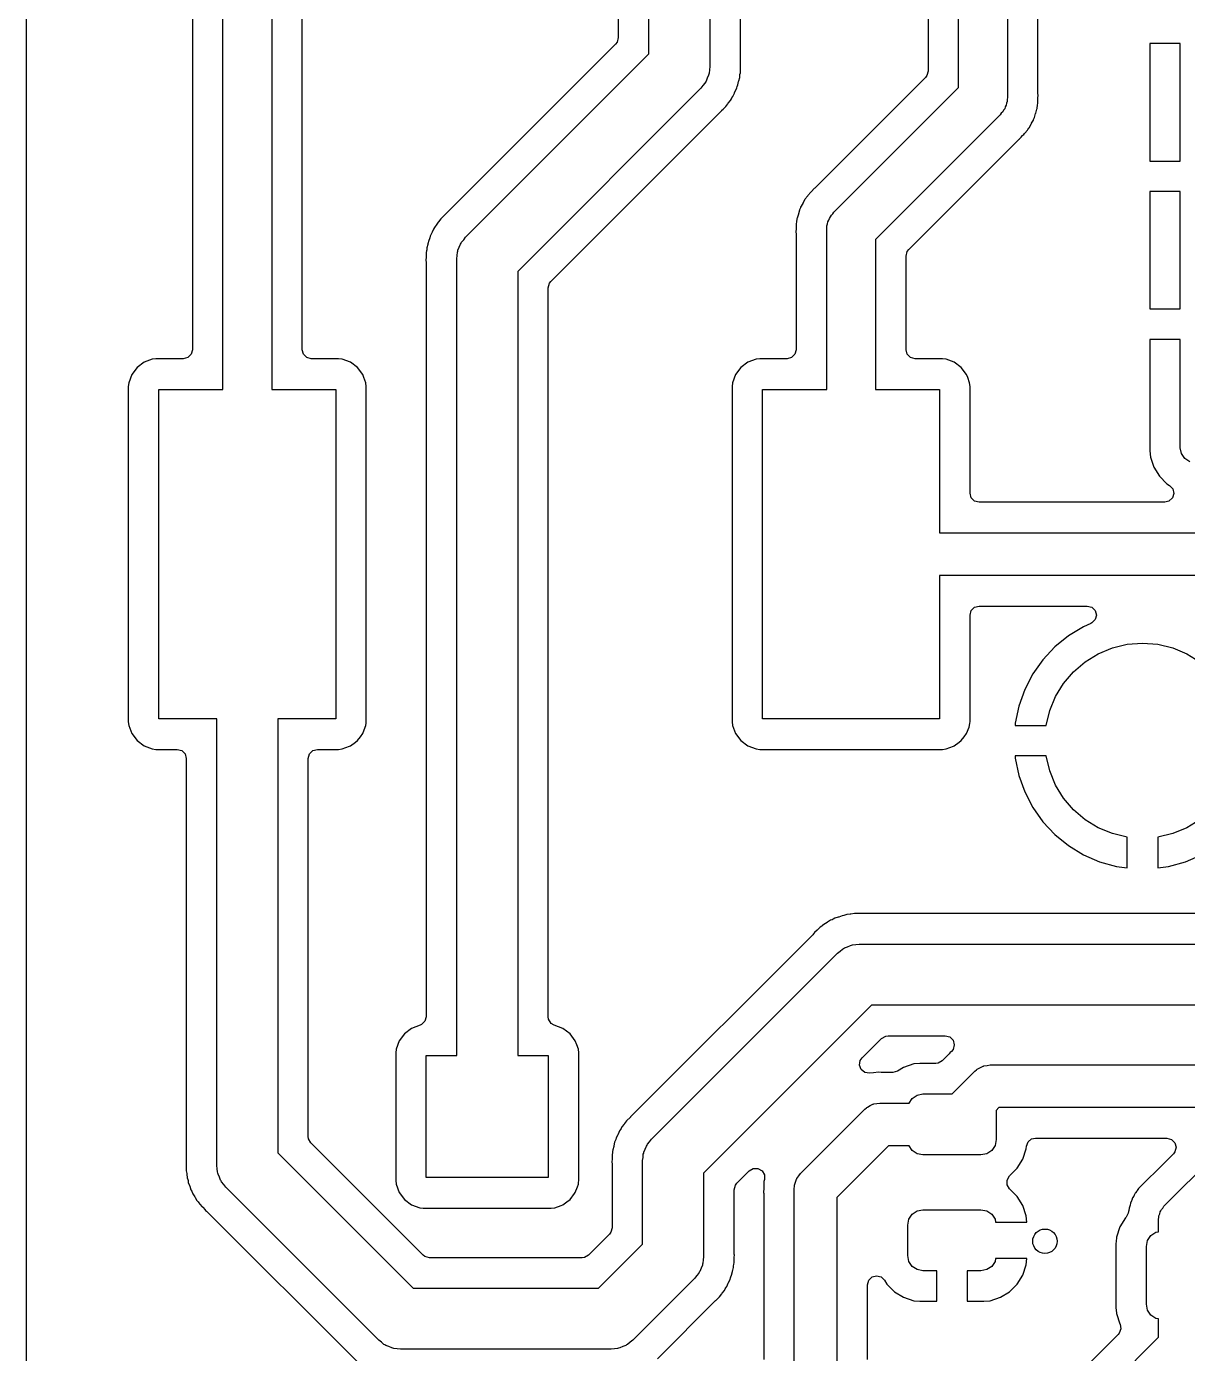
# Model space of a CAD drawing. Extents: x 44 to 146, y -87 to -25.
# Drawn here: x 43.75 to 62.79, y -71.38 to -49.63 of the extents above; entities that cross this region are included whole.
import ezdxf

# ---------------------------------------------------------------- set-up
doc = ezdxf.new("R2010")
doc.units = 0
doc.layers.add('BLACK', color=7, linetype='CONTINUOUS')

msp = doc.modelspace()

# ---------------------------------------------------------------- linework, layer by layer
at = {"layer": 'BLACK', "linetype": 'CONTINUOUS'}
for p, q in [((43.7545, -75.002324), (43.7545, -30.364128)), ((46.974, -55.582651), (46.974, -40.2052)), ((46.4735, -40.287793), (46.4735, -54.933151)), ((47.774, -40.370886), (47.774, -55.582651)), ((54.9576, -42.926), (54.9576, -50.292)), ((55.4581, -50.219093), (55.4581, -42.940579)), ((53.9576, -50.084894), (53.9576, -43.133106)), ((53.4571, -43.402138), (53.4571, -49.815861)), ((59.036, -50.634314), (59.036, -45.621)), ((59.836, -45.621), (59.836, -50.8)), ((58.5355, -46.182711), (58.5355, -50.365282)), ((48.2745, -54.933151), (48.2745, -46.518655)), ((60.3365, -49.914151), (60.3365, -49.414151)), ((53.413459, -49.92122), (50.610857, -52.723821)), ((53.437138, -49.890361), (53.413459, -49.92122)), ((53.4571, -49.815861), (53.437138, -49.890361)), ((60.3365, -50.717402), (60.3365, -49.914151)), ((62.672, -49.914151), (62.172, -49.914151)), ((62.172, -49.914151), (62.172, -51.839151)), ((62.672, -51.839151), (62.672, -49.914151)), ((50.954447, -53.088047), (53.9576, -50.084894)), ((55.459294, -50.237917), (55.4581, -50.219093)), ((55.46134, -50.253986), (55.459294, -50.237917)), ((54.937346, -50.432866), (54.915128, -50.481516)), ((54.9399, -50.4151), (54.937346, -50.432866)), ((54.946173, -50.398283), (54.9399, -50.4151)), ((54.949988, -50.344938), (54.946173, -50.398283)), ((54.9576, -50.292), (54.949988, -50.344938)), ((55.447487, -50.469418), (55.449676, -50.44066)), ((55.449676, -50.44066), (55.452296, -50.421981)), ((55.452296, -50.421981), (55.4581, -50.393741)), ((55.4581, -50.33571), (55.45853, -50.324396)), ((55.4581, -50.393741), (55.4581, -50.33571)), ((55.45853, -50.324396), (55.459941, -50.305874)), ((55.459941, -50.305874), (55.462937, -50.266524)), ((55.462937, -50.266524), (55.46134, -50.253986)), ((58.515538, -50.439782), (58.491859, -50.470641)), ((58.5355, -50.365282), (58.515538, -50.439782)), ((54.811153, -50.645553), (51.808, -53.648706)), ((54.843199, -50.602744), (54.811153, -50.645553)), ((54.878227, -50.56232), (54.843199, -50.602744)), ((54.885684, -50.54599), (54.878227, -50.56232)), ((54.896439, -50.531624), (54.885684, -50.54599)), ((54.915128, -50.481516), (54.896439, -50.531624)), ((55.364624, -50.716515), (55.391509, -50.665049)), ((55.391509, -50.665049), (55.399444, -50.637315)), ((55.399444, -50.637315), (55.405766, -50.61956)), ((55.405766, -50.61956), (55.41714, -50.593058)), ((55.41714, -50.593058), (55.428826, -50.536187)), ((55.428826, -50.536187), (55.431519, -50.525221)), ((55.431519, -50.525221), (55.431725, -50.524501)), ((55.431725, -50.524501), (55.447487, -50.469418)), ((58.491859, -50.470641), (56.695654, -52.266845)), ((56.991157, -52.679157), (59.036, -50.634314)), ((55.253826, -50.899395), (55.260614, -50.890394)), ((55.260614, -50.890394), (55.297298, -50.845407)), ((55.297298, -50.845407), (55.31065, -50.819843)), ((55.31065, -50.819843), (55.320422, -50.803715)), ((55.320422, -50.803715), (55.336895, -50.780049)), ((55.336895, -50.780049), (55.359787, -50.726701)), ((55.359787, -50.726701), (55.364624, -50.716515)), ((59.821347, -50.892515), (59.816423, -50.923607)), ((59.831076, -50.862574), (59.821347, -50.892515)), ((59.836, -50.8), (59.831076, -50.831089)), ((59.831076, -50.831089), (59.831076, -50.862574)), ((60.330313, -50.941645), (60.333828, -50.874555)), ((60.333828, -50.874555), (60.33444, -50.866789)), ((60.33444, -50.866789), (60.3365, -50.847196)), ((60.338334, -50.740707), (60.3365, -50.717402)), ((60.3365, -50.827483), (60.336704, -50.819687)), ((60.3365, -50.847196), (60.3365, -50.827483)), ((60.336704, -50.819687), (60.336932, -50.815331)), ((60.336932, -50.815331), (60.340219, -50.752612)), ((60.340062, -50.751626), (60.338334, -50.740707)), ((60.340219, -50.752612), (60.340062, -50.751626)), ((52.352137, -53.812382), (55.154758, -51.00976)), ((55.154758, -51.00976), (55.157423, -51.007163)), ((55.157423, -51.007163), (55.177313, -50.988256)), ((55.177313, -50.988256), (55.220653, -50.947059)), ((55.220653, -50.947059), (55.253826, -50.899395)), ((59.718843, -51.082843), (57.674, -53.127686)), ((59.737347, -51.057373), (59.718843, -51.082843)), ((59.759607, -51.035114), (59.737347, -51.057373)), ((59.773898, -51.007064), (59.759607, -51.035114)), ((59.792403, -50.981596), (59.773898, -51.007064)), ((59.802131, -50.951656), (59.792403, -50.981596)), ((59.816423, -50.923607), (59.802131, -50.951656)), ((60.28132, -51.124488), (60.298713, -51.059574)), ((60.298713, -51.059574), (60.300905, -51.052174)), ((60.300905, -51.052174), (60.321674, -50.988256)), ((60.321674, -50.988256), (60.322933, -50.976278)), ((60.322933, -50.976278), (60.327194, -50.953284)), ((60.327194, -50.953284), (60.327546, -50.95197)), ((60.327546, -50.95197), (60.330313, -50.941645)), ((60.168533, -51.332216), (60.174123, -51.322534)), ((60.174123, -51.322534), (60.174556, -51.321784)), ((60.174556, -51.321784), (60.187799, -51.302512)), ((60.187799, -51.302512), (60.195383, -51.293149)), ((60.195383, -51.293149), (60.225879, -51.233293)), ((60.225879, -51.233293), (60.229597, -51.226448)), ((60.229597, -51.226448), (60.233424, -51.21982)), ((60.233424, -51.21982), (60.263179, -51.168284)), ((60.263179, -51.168284), (60.2669, -51.156827)), ((60.2669, -51.156827), (60.275851, -51.13522)), ((60.275851, -51.13522), (60.28132, -51.124488)), ((59.170348, -52.339151), (60.014352, -51.495146)), ((60.014352, -51.495146), (60.032125, -51.479967)), ((60.032125, -51.479967), (60.041871, -51.472888)), ((60.041871, -51.472888), (60.042798, -51.471859)), ((60.042798, -51.471859), (60.062218, -51.45029)), ((60.062218, -51.45029), (60.086815, -51.42297)), ((60.086815, -51.42297), (60.092147, -51.417351)), ((60.092147, -51.417351), (60.10612, -51.40338)), ((60.10612, -51.40338), (60.118544, -51.388036)), ((60.118544, -51.388036), (60.123573, -51.382146)), ((60.123573, -51.382146), (60.168533, -51.332216)), ((62.172, -51.839151), (62.672, -51.839151)), ((56.586423, -52.379853), (56.541467, -52.429784)), ((56.59148, -52.373931), (56.586423, -52.379853)), ((56.603875, -52.358625), (56.59148, -52.373931)), ((56.603879, -52.35862), (56.603875, -52.358625)), ((56.617823, -52.344676), (56.603879, -52.35862)), ((56.623185, -52.339026), (56.617823, -52.344676)), ((56.66813, -52.28911), (56.623185, -52.339026)), ((56.668133, -52.289108), (56.66813, -52.28911)), ((56.677885, -52.282022), (56.668133, -52.289108)), ((56.695654, -52.266845), (56.677885, -52.282022)), ((58.218141, -53.291358), (59.104779, -52.40472)), ((59.104779, -52.40472), (59.170348, -52.339151)), ((62.672, -52.339151), (62.172, -52.339151)), ((62.172, -52.339151), (62.172, -54.264151)), ((62.672, -52.489151), (62.672, -52.339151)), ((56.434153, -52.626769), (56.428681, -52.637509)), ((56.443096, -52.605178), (56.434153, -52.626769)), ((56.446818, -52.593722), (56.443096, -52.605178)), ((56.446821, -52.593715), (56.446818, -52.593722)), ((56.480398, -52.535557), (56.446821, -52.593715)), ((56.484118, -52.528706), (56.480398, -52.535557)), ((56.514618, -52.468847), (56.484118, -52.528706)), ((56.522203, -52.459481), (56.514618, -52.468847)), ((56.535435, -52.440229), (56.522203, -52.459481)), ((56.541461, -52.429792), (56.535435, -52.440229)), ((56.541467, -52.429784), (56.541461, -52.429792)), ((62.672, -54.264151), (62.672, -52.489151)), ((50.504979, -52.84321), (50.468302, -52.888192)), ((50.511791, -52.834175), (50.504979, -52.84321)), ((50.544944, -52.786543), (50.511791, -52.834175)), ((50.608156, -52.726455), (50.544944, -52.786543)), ((50.610857, -52.723821), (50.608156, -52.726455)), ((56.379687, -52.820352), (56.37617, -52.887446)), ((56.382807, -52.808708), (56.379687, -52.820352)), ((56.387065, -52.785736), (56.382807, -52.808708)), ((56.388325, -52.773747), (56.387065, -52.785736)), ((56.388328, -52.773733), (56.388325, -52.773747)), ((56.409081, -52.709861), (56.388328, -52.773733)), ((56.411295, -52.702388), (56.409081, -52.709861)), ((56.426057, -52.647302), (56.411295, -52.702388)), ((56.42868, -52.637512), (56.426057, -52.647302)), ((56.428681, -52.637509), (56.42868, -52.637511)), ((56.42868, -52.637511), (56.42868, -52.637512)), ((56.888651, -52.869488), (56.893577, -52.838393)), ((56.893577, -52.838393), (56.907869, -52.810342)), ((56.907869, -52.810342), (56.917597, -52.780404)), ((56.917597, -52.780404), (56.936101, -52.754935)), ((56.936101, -52.754935), (56.950393, -52.726886)), ((56.950393, -52.726886), (56.972652, -52.704626)), ((56.972652, -52.704626), (56.991157, -52.679157)), ((50.374088, -53.068556), (50.366157, -53.096275)), ((50.400959, -53.017113), (50.374088, -53.068556)), ((50.405812, -53.006894), (50.400959, -53.017113)), ((50.428705, -52.95355), (50.405812, -53.006894)), ((50.42871, -52.953541), (50.428705, -52.95355)), ((50.445181, -52.929876), (50.42871, -52.953541)), ((50.454949, -52.913753), (50.445181, -52.929876)), ((50.468298, -52.888198), (50.454949, -52.913753)), ((50.468302, -52.888192), (50.468298, -52.888198)), ((56.373296, -52.942311), (56.369781, -53.009389)), ((56.369781, -53.009389), (56.371665, -53.021281)), ((56.371665, -53.021281), (56.3735, -53.044593)), ((56.3735, -52.934515), (56.373296, -52.942311)), ((56.375558, -52.895213), (56.3735, -52.914798)), ((56.3735, -52.914798), (56.3735, -52.934515)), ((56.3735, -53.044593), (56.3735, -54.933151)), ((56.37617, -52.887446), (56.375558, -52.895213)), ((56.874, -52.962), (56.878925, -52.930904)), ((56.874, -55.582651), (56.874, -52.962)), ((56.878925, -52.899426), (56.888651, -52.869488)), ((56.878925, -52.930904), (56.878925, -52.899426)), ((50.318111, -53.26419), (50.315921, -53.292945)), ((50.318113, -53.264177), (50.318111, -53.26419)), ((50.334079, -53.208377), (50.318113, -53.264177)), ((50.336776, -53.197387), (50.334079, -53.208377)), ((50.348457, -53.140549), (50.336776, -53.197387)), ((50.34846, -53.140541), (50.348457, -53.140549)), ((50.359833, -53.114038), (50.34846, -53.140541)), ((50.366157, -53.096275), (50.359833, -53.114038)), ((50.828254, -53.300734), (50.850471, -53.252083)), ((50.850471, -53.252083), (50.869161, -53.201976)), ((50.869161, -53.201976), (50.879915, -53.187609)), ((50.879915, -53.187609), (50.887373, -53.17128)), ((50.887373, -53.17128), (50.9224, -53.130855)), ((50.9224, -53.130855), (50.954447, -53.088047)), ((57.674, -53.127686), (57.674, -55.582651)), ((50.30707, -53.409202), (50.302662, -53.467075)), ((50.302662, -53.467075), (50.306306, -53.49568)), ((50.306306, -53.49568), (50.3075, -53.514505)), ((50.3075, -53.397888), (50.30707, -53.409202)), ((50.313304, -53.311612), (50.3075, -53.339859)), ((50.3075, -53.339859), (50.3075, -53.339862)), ((50.3075, -53.339862), (50.3075, -53.397888)), ((50.315921, -53.292945), (50.313304, -53.311612)), ((50.808, -53.4416), (50.815611, -53.388661)), ((50.808, -66.502323), (50.808, -53.4416)), ((50.815611, -53.388661), (50.819427, -53.335317)), ((50.819427, -53.335317), (50.825699, -53.318499)), ((50.825699, -53.318499), (50.828254, -53.300734)), ((58.1745, -53.396717), (58.194462, -53.322217)), ((58.1745, -54.933151), (58.1745, -53.396717)), ((58.194462, -53.322217), (58.218141, -53.291358)), ((50.3075, -53.514505), (50.3075, -65.865057)), ((51.808, -53.648706), (51.808, -66.502323)), ((52.3085, -53.917737), (52.328462, -53.843237)), ((52.3085, -65.865057), (52.3085, -53.917737)), ((52.328462, -53.843237), (52.352137, -53.812382)), ((62.172, -54.264151), (62.672, -54.264151)), ((62.672, -54.764151), (62.172001, -54.764151)), ((62.172001, -54.764151), (62.172001, -56.589124)), ((62.672, -56.539151), (62.672, -54.764151)), ((46.453538, -55.007651), (46.399, -55.062189)), ((46.4735, -54.933151), (46.453538, -55.007651)), ((48.294462, -55.007651), (48.2745, -54.933151)), ((48.349, -55.062189), (48.294462, -55.007651)), ((56.353538, -55.007651), (56.299, -55.062189)), ((56.3735, -54.933151), (56.353538, -55.007651)), ((58.194462, -55.007651), (58.1745, -54.933151)), ((58.249, -55.062189), (58.194462, -55.007651)), ((45.566452, -55.225106), (45.480204, -55.340317)), ((45.566455, -55.225103), (45.566452, -55.225106)), ((45.681666, -55.138855), (45.566455, -55.225103)), ((45.68167, -55.138853), (45.681666, -55.138855)), ((45.816515, -55.08856), (45.68167, -55.138853)), ((45.816521, -55.088559), (45.816515, -55.08856)), ((45.876111, -55.082153), (45.816521, -55.088559)), ((45.876136, -55.082151), (45.876111, -55.082153)), ((46.3245, -55.082151), (45.876136, -55.082151)), ((46.399, -55.062189), (46.3245, -55.082151)), ((48.4235, -55.082151), (48.349, -55.062189)), ((48.871873, -55.082151), (48.4235, -55.082151)), ((48.871885, -55.082151), (48.871873, -55.082151)), ((48.931482, -55.088559), (48.871885, -55.082151)), ((49.066329, -55.138853), (48.931482, -55.088559)), ((49.066333, -55.138855), (49.066329, -55.138853)), ((49.181544, -55.225103), (49.066333, -55.138855)), ((49.181547, -55.225106), (49.181544, -55.225103)), ((49.267795, -55.340317), (49.181547, -55.225106)), ((55.466452, -55.225106), (55.380204, -55.340317)), ((55.466455, -55.225103), (55.466452, -55.225106)), ((55.581666, -55.138855), (55.466455, -55.225103)), ((55.58167, -55.138853), (55.581666, -55.138855)), ((55.716515, -55.08856), (55.58167, -55.138853)), ((55.716521, -55.088559), (55.716515, -55.08856)), ((55.776111, -55.082153), (55.716521, -55.088559)), ((55.776136, -55.082151), (55.776111, -55.082153)), ((56.2245, -55.082151), (55.776136, -55.082151)), ((56.299, -55.062189), (56.2245, -55.082151)), ((58.3235, -55.082151), (58.249, -55.062189)), ((58.771873, -55.082151), (58.3235, -55.082151)), ((58.771885, -55.082151), (58.771873, -55.082151)), ((58.831482, -55.088559), (58.771885, -55.082151)), ((58.966329, -55.138853), (58.831482, -55.088559)), ((58.966333, -55.138855), (58.966329, -55.138853)), ((59.081544, -55.225103), (58.966333, -55.138855)), ((59.081547, -55.225106), (59.081544, -55.225103)), ((59.167795, -55.340317), (59.081547, -55.225106)), ((45.480202, -55.340321), (45.429908, -55.475168)), ((45.480204, -55.340317), (45.480202, -55.340321)), ((49.267797, -55.340321), (49.267795, -55.340317)), ((49.286093, -55.389377), (49.267797, -55.340321)), ((49.318091, -55.475168), (49.286093, -55.389377)), ((55.380202, -55.340321), (55.329908, -55.475168)), ((55.380204, -55.340317), (55.380202, -55.340321)), ((59.167797, -55.340321), (59.167795, -55.340317)), ((59.186093, -55.389377), (59.167797, -55.340321)), ((59.218091, -55.475168), (59.186093, -55.389377)), ((45.429908, -55.475168), (45.4235, -55.534765)), ((45.4235, -55.534765), (45.4235, -61.030514)), ((45.924, -60.982651), (45.924, -55.582651)), ((45.924, -55.582651), (46.974, -55.582651)), ((47.774, -55.582651), (48.824, -55.582651)), ((48.824, -55.582651), (48.824, -60.982651)), ((49.324499, -55.534779), (49.318091, -55.475168)), ((49.3245, -61.030524), (49.324499, -55.534779)), ((55.329908, -55.475168), (55.3235, -55.534765)), ((55.3235, -55.534765), (55.3235, -61.030514)), ((55.824, -60.982651), (55.824, -55.582651)), ((55.824, -55.582651), (56.874, -55.582651)), ((57.674, -55.582651), (58.724, -55.582651)), ((58.724, -55.582651), (58.724, -57.932651)), ((59.224499, -55.534779), (59.218091, -55.475168)), ((59.224499, -55.534787), (59.224499, -55.534779)), ((59.224499, -57.283151), (59.224499, -55.534787)), ((62.69103, -56.634822), (62.672, -56.539151)), ((62.172001, -56.589124), (62.182494, -56.691847)), ((62.182494, -56.691847), (62.237642, -56.858272)), ((62.745223, -56.715928), (62.69103, -56.634822)), ((62.826329, -56.770121), (62.745223, -56.715928)), ((62.237642, -56.858272), (62.32968, -57.007491)), ((62.32968, -57.007491), (62.453659, -57.13147)), ((62.453659, -57.13147), (62.49397, -57.156334)), ((62.49397, -57.156334), (62.546899, -57.212435)), ((59.244461, -57.357651), (59.224499, -57.283151)), ((59.298999, -57.412189), (59.244461, -57.357651)), ((59.373499, -57.432151), (59.298999, -57.412189)), ((62.486465, -57.414301), (62.415749, -57.432151)), ((62.542566, -57.361372), (62.486465, -57.414301)), ((62.564686, -57.287484), (62.542566, -57.361372)), ((62.546899, -57.212435), (62.564686, -57.287484)), ((62.415749, -57.432151), (59.373499, -57.432151)), ((58.724, -57.932651), (76.482651, -57.932651)), ((76.337677, -58.632651), (58.724, -58.632651)), ((58.724, -58.632651), (58.724, -60.982651)), ((59.244462, -59.207651), (59.299, -59.153113)), ((59.299, -59.153113), (59.3735, -59.133151)), ((59.3735, -59.133151), (61.147081, -59.133151)), ((61.147081, -59.133151), (61.221581, -59.153113)), ((61.221581, -59.153113), (61.276119, -59.207651)), ((59.2245, -59.282151), (59.244462, -59.207651)), ((59.2245, -61.030518), (59.2245, -59.282151)), ((61.276119, -59.356651), (61.221581, -59.411189)), ((61.276119, -59.207651), (61.296081, -59.282151)), ((61.296081, -59.282151), (61.276119, -59.356651)), ((61.083809, -59.472082), (60.838341, -59.621354)), ((61.08381, -59.472082), (61.083809, -59.472082)), ((61.206442, -59.418816), (61.08381, -59.472082)), ((61.221581, -59.411189), (61.206442, -59.418816)), ((60.615485, -59.802661), (60.419397, -60.012622)), ((60.61549, -59.802656), (60.615485, -59.802661)), ((60.838338, -59.621356), (60.61549, -59.802656)), ((60.838341, -59.621354), (60.838338, -59.621356)), ((61.557773, -59.81931), (61.801905, -59.760699)), ((61.801905, -59.760699), (62.0522, -59.741)), ((62.0522, -59.741), (62.302495, -59.760699)), ((62.302495, -59.760699), (62.546627, -59.81931)), ((60.419395, -60.012624), (60.253733, -60.247313)), ((60.419397, -60.012622), (60.419395, -60.012624)), ((61.111744, -60.046573), (61.325815, -59.91539)), ((61.325815, -59.91539), (61.557773, -59.81931)), ((62.546627, -59.81931), (62.778585, -59.91539)), ((62.778585, -59.91539), (62.992656, -60.046573)), ((60.757773, -60.400544), (60.920829, -60.209629)), ((60.920829, -60.209629), (61.111744, -60.046573)), ((60.253729, -60.247319), (60.121557, -60.5024)), ((60.253733, -60.247313), (60.253729, -60.247319)), ((60.62659, -60.614615), (60.757773, -60.400544)), ((60.121557, -60.5024), (60.025346, -60.773111)), ((60.53051, -60.846573), (60.62659, -60.614615)), ((60.025346, -60.773111), (59.9669, -61.054365)), ((60.471899, -61.090705), (60.53051, -60.846573)), ((45.4235, -61.030514), (45.423502, -61.030539)), ((45.423502, -61.030539), (45.429908, -61.090129)), ((45.429908, -61.090129), (45.429909, -61.090135)), ((45.429909, -61.090135), (45.480202, -61.22498)), ((46.874, -60.982651), (45.924, -60.982651)), ((46.874, -68.3036), (46.874, -60.982651)), ((48.824, -60.982651), (47.874, -60.982651)), ((47.874, -60.982651), (47.874, -68.096493)), ((49.267797, -61.22498), (49.308206, -61.116637)), ((49.308206, -61.116637), (49.318091, -61.090134)), ((49.318091, -61.090134), (49.321937, -61.054365)), ((49.321937, -61.054365), (49.324499, -61.030536)), ((49.324499, -61.030533), (49.3245, -61.030524)), ((49.324499, -61.030536), (49.324499, -61.030533)), ((55.3235, -61.030514), (55.323502, -61.030539)), ((55.323502, -61.030539), (55.329908, -61.090129)), ((55.329908, -61.090129), (55.329909, -61.090135)), ((55.329909, -61.090135), (55.380202, -61.22498)), ((58.724, -60.982651), (55.824, -60.982651)), ((59.167797, -61.22498), (59.208206, -61.116637)), ((59.208206, -61.116637), (59.218091, -61.090134)), ((59.218091, -61.090134), (59.221937, -61.054365)), ((59.221937, -61.054365), (59.224499, -61.030536)), ((59.224499, -61.030536), (59.2245, -61.030518)), ((59.966898, -61.054381), (59.964393, -61.091)), ((59.964393, -61.091), (60.471876, -61.091)), ((59.9669, -61.054365), (59.966898, -61.054381)), ((60.471876, -61.091), (60.471899, -61.090705)), ((45.480202, -61.22498), (45.480204, -61.224984)), ((45.480204, -61.224984), (45.566452, -61.340195)), ((49.181546, -61.340197), (49.230448, -61.274872)), ((49.230448, -61.274872), (49.267795, -61.224984)), ((49.267795, -61.224984), (49.267797, -61.22498)), ((55.380202, -61.22498), (55.380204, -61.224984)), ((55.380204, -61.224984), (55.466452, -61.340195)), ((59.081546, -61.340197), (59.130448, -61.274872)), ((59.130448, -61.274872), (59.167795, -61.224984)), ((59.167795, -61.224984), (59.167797, -61.22498)), ((45.566452, -61.340195), (45.566455, -61.340198)), ((45.566455, -61.340198), (45.681666, -61.426446)), ((45.681666, -61.426446), (45.68167, -61.426448)), ((45.68167, -61.426448), (45.816517, -61.476742)), ((45.816517, -61.476742), (45.876114, -61.48315)), ((45.876114, -61.48315), (45.876118, -61.48315)), ((45.876118, -61.48315), (45.876127, -61.483151)), ((45.876127, -61.483151), (46.224501, -61.48315)), ((46.224501, -61.48315), (46.299, -61.503112)), ((46.299, -61.503112), (46.353538, -61.55765)), ((48.394462, -61.55765), (48.449, -61.503112)), ((48.449, -61.503112), (48.5235, -61.48315)), ((48.5235, -61.48315), (48.871864, -61.48315)), ((48.871864, -61.48315), (48.871872, -61.48315)), ((48.871872, -61.48315), (48.931483, -61.476742)), ((48.931483, -61.476742), (49.05181, -61.431863)), ((49.05181, -61.431863), (49.066329, -61.426448)), ((49.066329, -61.426448), (49.066333, -61.426446)), ((49.066333, -61.426446), (49.14684, -61.366178)), ((49.14684, -61.366178), (49.181546, -61.340197)), ((55.466452, -61.340195), (55.466455, -61.340198)), ((55.466455, -61.340198), (55.581666, -61.426446)), ((55.581666, -61.426446), (55.58167, -61.426448)), ((55.58167, -61.426448), (55.716517, -61.476742)), ((55.716517, -61.476742), (55.776114, -61.48315)), ((55.776114, -61.48315), (55.776118, -61.48315)), ((55.776118, -61.48315), (55.776127, -61.483151)), ((55.776127, -61.483151), (58.771872, -61.48315)), ((58.771872, -61.48315), (58.831483, -61.476742)), ((58.831483, -61.476742), (58.95181, -61.431863)), ((58.95181, -61.431863), (58.966329, -61.426448)), ((58.966329, -61.426448), (58.966333, -61.426446)), ((58.966333, -61.426446), (59.04684, -61.366178)), ((59.04684, -61.366178), (59.081546, -61.340197)), ((46.353538, -61.55765), (46.3735, -61.63215)), ((46.3735, -61.63215), (46.3735, -68.289003)), ((48.3745, -61.63215), (48.394462, -61.55765)), ((48.3745, -67.827462), (48.3745, -61.63215)), ((59.964393, -61.591), (59.966898, -61.627618)), ((60.471876, -61.591), (59.964393, -61.591)), ((59.966898, -61.627618), (59.9669, -61.627634)), ((59.9669, -61.627634), (60.025346, -61.908888)), ((60.471899, -61.591295), (60.471876, -61.591)), ((60.53051, -61.835427), (60.471899, -61.591295)), ((60.025346, -61.908888), (60.121557, -62.179599)), ((60.62659, -62.067385), (60.53051, -61.835427)), ((60.121557, -62.179599), (60.253729, -62.43468)), ((60.757773, -62.281456), (60.62659, -62.067385)), ((60.920829, -62.472371), (60.757773, -62.281456)), ((60.253729, -62.43468), (60.253733, -62.434686)), ((60.253733, -62.434686), (60.419395, -62.669375)), ((61.111744, -62.635427), (60.920829, -62.472371)), ((61.325815, -62.76661), (61.111744, -62.635427)), ((62.992656, -62.635427), (62.778585, -62.76661)), ((60.419395, -62.669375), (60.419397, -62.669377)), ((60.419397, -62.669377), (60.615485, -62.879338)), ((61.557773, -62.86269), (61.325815, -62.76661)), ((62.778585, -62.76661), (62.546627, -62.86269)), ((60.615485, -62.879338), (60.61549, -62.879343)), ((60.61549, -62.879343), (60.838338, -63.060643)), ((60.838338, -63.060643), (60.838341, -63.060645)), ((60.838341, -63.060645), (61.083807, -63.209916)), ((61.801905, -62.921301), (61.557773, -62.86269)), ((61.8022, -62.921324), (61.801905, -62.921301)), ((61.8022, -63.426381), (61.8022, -62.921324)), ((62.302495, -62.921301), (62.3022, -62.921324)), ((62.3022, -62.921324), (62.3022, -63.42638)), ((62.546627, -62.86269), (62.302495, -62.921301)), ((61.083807, -63.209916), (61.347311, -63.324371)), ((62.757088, -63.324371), (63.020592, -63.209916)), ((61.347311, -63.324371), (61.623948, -63.401881)), ((61.623948, -63.401881), (61.623946, -63.401881)), ((61.623946, -63.401881), (61.8022, -63.426381)), ((62.3022, -63.42638), (62.480452, -63.401881)), ((62.480452, -63.401881), (62.757088, -63.324371)), ((56.807616, -64.369775), (56.792561, -64.381126)), ((56.829492, -64.350995), (56.807616, -64.369775)), ((56.829507, -64.350984), (56.829492, -64.350995)), ((56.880249, -64.322819), (56.829507, -64.350984)), ((56.889925, -64.316957), (56.880249, -64.322819)), ((56.938381, -64.285023), (56.889925, -64.316957)), ((56.965166, -64.274323), (56.938381, -64.285023)), ((56.982192, -64.266237), (56.965166, -64.274323)), ((57.007403, -64.252245), (56.982192, -64.266237)), ((57.007411, -64.252241), (57.007403, -64.252245)), ((57.062793, -64.234864), (57.007411, -64.252241)), ((57.073451, -64.231069), (57.062793, -64.234864)), ((57.127346, -64.209542), (57.073451, -64.231069)), ((57.15573, -64.204454), (57.127346, -64.209542)), ((57.174036, -64.199961), (57.15573, -64.204454)), ((57.201564, -64.191325), (57.174036, -64.199961)), ((57.259296, -64.185454), (57.201564, -64.191325)), ((57.270505, -64.183882), (57.259296, -64.185454)), ((57.327638, -64.173642), (57.270505, -64.183882)), ((57.413669, -64.175822), (57.327638, -64.173642)), ((57.414822, -64.175852), (57.413669, -64.175822)), ((57.418596, -64.1759), (57.414822, -64.175852)), ((63.074662, -64.1759), (57.418596, -64.1759)), ((56.644989, -64.520488), (53.658857, -67.506621)), ((56.657452, -64.506337), (56.644989, -64.520488)), ((56.675097, -64.483542), (56.657452, -64.506337)), ((56.675106, -64.483533), (56.675097, -64.483542)), ((56.719142, -64.445727), (56.675106, -64.483533)), ((56.72744, -64.438037), (56.719142, -64.445727)), ((56.768479, -64.396999), (56.72744, -64.438037)), ((56.768487, -64.396992), (56.768479, -64.396999)), ((56.792561, -64.381126), (56.768487, -64.396992)), ((57.050447, -64.822847), (57.093255, -64.7908)), ((57.093255, -64.7908), (57.13368, -64.755773)), ((57.13368, -64.755773), (57.150009, -64.748315)), ((57.150009, -64.748315), (57.164376, -64.737561)), ((57.164376, -64.737561), (57.214483, -64.718871)), ((57.214483, -64.718871), (57.263134, -64.696654)), ((57.263134, -64.696654), (57.280899, -64.694099)), ((57.280899, -64.694099), (57.297717, -64.687827)), ((57.297717, -64.687827), (57.351061, -64.684011)), ((57.351061, -64.684011), (57.404, -64.6764)), ((57.404, -64.6764), (63.343694, -64.6764)), ((54.002447, -67.870847), (57.050447, -64.822847)), ((57.611106, -65.6764), (54.856, -68.431506)), ((63.5508, -65.6764), (57.611106, -65.6764)), ((50.3075, -65.865057), (50.287538, -65.939557)), ((52.314786, -65.907877), (52.3085, -65.865057)), ((50.065666, -66.058527), (49.950455, -66.144775)), ((50.06567, -66.058525), (50.065666, -66.058527)), ((50.20925, -66.004975), (50.06567, -66.058525)), ((50.233, -65.994095), (50.208778, -66.003711)), ((50.208778, -66.003711), (50.20925, -66.004975)), ((50.287538, -65.939557), (50.233, -65.994095)), ((52.355316, -65.973498), (52.314786, -65.907877)), ((52.407926, -66.001824), (52.355316, -65.973498)), ((52.406751, -66.004975), (52.407926, -66.001824)), ((52.550329, -66.058525), (52.406751, -66.004975)), ((52.550333, -66.058527), (52.550329, -66.058525)), ((52.665544, -66.144775), (52.550333, -66.058527)), ((49.864202, -66.259993), (49.813908, -66.39484)), ((49.864204, -66.259989), (49.864202, -66.259993)), ((49.950452, -66.144778), (49.864204, -66.259989)), ((49.950455, -66.144775), (49.950452, -66.144778)), ((52.665547, -66.144778), (52.665544, -66.144775)), ((52.751795, -66.259989), (52.665547, -66.144778)), ((52.751797, -66.259993), (52.751795, -66.259989)), ((52.77555, -66.323679), (52.751797, -66.259993)), ((52.802091, -66.39484), (52.77555, -66.323679)), ((57.456183, -66.539136), (57.774779, -66.220541)), ((57.774779, -66.220541), (57.841574, -66.181977)), ((57.841574, -66.181977), (57.880138, -66.1769)), ((57.880138, -66.1769), (58.816531, -66.1769)), ((58.816531, -66.1769), (58.891031, -66.196862)), ((58.891031, -66.196862), (58.945569, -66.2514)), ((58.945569, -66.2514), (58.965531, -66.3259)), ((58.965531, -66.3259), (58.945569, -66.4004)), ((49.813908, -66.39484), (49.8075, -66.454437)), ((49.8075, -66.454437), (49.8075, -68.550186)), ((50.308, -68.502323), (50.308, -66.502323)), ((50.308, -66.502323), (50.808, -66.502323)), ((51.808, -66.502323), (52.308, -66.502323)), ((52.308, -66.502323), (52.308, -68.502323)), ((52.808499, -66.454451), (52.802091, -66.39484)), ((52.8085, -68.550196), (52.808499, -66.454451)), ((57.425208, -66.584382), (57.456183, -66.539136)), ((58.884215, -66.470994), (58.76935, -66.585859)), ((58.895433, -66.45742), (58.884215, -66.470994)), ((58.895532, -66.457504), (58.895433, -66.45742)), ((58.900759, -66.451349), (58.895532, -66.457504)), ((58.918999, -66.434072), (58.900759, -66.451349)), ((58.945569, -66.4004), (58.918999, -66.434072)), ((57.413419, -66.660604), (57.425208, -66.584382)), ((57.44132, -66.732509), (57.413419, -66.660604)), ((57.501435, -66.780829), (57.44132, -66.732509)), ((58.032935, -66.757317), (57.959047, -66.779437)), ((58.133663, -66.695187), (58.032935, -66.757317)), ((58.300202, -66.640001), (58.133663, -66.695187)), ((58.402996, -66.6295), (58.300202, -66.640001)), ((58.663992, -66.6295), (58.402996, -66.6295)), ((58.702555, -66.624423), (58.663992, -66.6295)), ((58.76935, -66.585859), (58.702555, -66.624423)), ((58.933026, -67.13), (59.305313, -66.757712)), ((59.305313, -66.757712), (59.332918, -66.734332)), ((59.332918, -66.734332), (59.337826, -66.729001)), ((59.337826, -66.729001), (59.341668, -66.726921)), ((59.341668, -66.726921), (59.349424, -66.720353)), ((59.349424, -66.720353), (59.394764, -66.698187)), ((59.394764, -66.698187), (59.439155, -66.674164)), ((59.439155, -66.674164), (59.446365, -66.67296)), ((59.446365, -66.67296), (59.452933, -66.66975)), ((59.452933, -66.66975), (59.503021, -66.663506)), ((59.503021, -66.663506), (59.5528, -66.6552)), ((59.5528, -66.6552), (64.980626, -66.6552)), ((57.577657, -66.792618), (57.501435, -66.780829)), ((57.639024, -66.785943), (57.577657, -66.792618)), ((57.643025, -66.785453), (57.639024, -66.785943)), ((57.72123, -66.774798), (57.643025, -66.785453)), ((57.768581, -66.778654), (57.72123, -66.774798)), ((57.772923, -66.779008), (57.768581, -66.778654)), ((57.785016, -66.7795), (57.772923, -66.779008)), ((57.954714, -66.7795), (57.785016, -66.7795)), ((57.959047, -66.779437), (57.954714, -66.7795)), ((58.224923, -67.28), (58.276223, -67.203223)), ((58.276223, -67.203223), (58.357329, -67.14903)), ((58.357329, -67.14903), (58.453, -67.13)), ((58.453, -67.13), (58.933026, -67.13)), ((56.445313, -68.434113), (57.496913, -67.382513)), ((57.496913, -67.382513), (57.524518, -67.359131)), ((57.524518, -67.359131), (57.529426, -67.353801)), ((57.529426, -67.353801), (57.533266, -67.351722)), ((57.533266, -67.351722), (57.541023, -67.345153)), ((57.541023, -67.345153), (57.586373, -67.322982)), ((57.586373, -67.322982), (57.630755, -67.298964)), ((57.630755, -67.298964), (57.637963, -67.297761)), ((57.637963, -67.297761), (57.644532, -67.29455)), ((57.644532, -67.29455), (57.694622, -67.288306)), ((57.694622, -67.288306), (57.7444, -67.28)), ((57.7444, -67.28), (58.224923, -67.28)), ((59.697775, -67.3552), (59.653, -67.399974)), ((59.653, -67.399974), (59.653, -67.88)), ((65.1256, -67.3552), (59.697775, -67.3552)), ((53.552979, -67.62601), (53.516302, -67.670992)), ((53.559791, -67.616975), (53.552979, -67.62601)), ((53.592944, -67.569343), (53.559791, -67.616975)), ((53.656156, -67.509255), (53.592944, -67.569343)), ((53.658857, -67.506621), (53.656156, -67.509255)), ((48.379577, -67.866026), (48.3745, -67.827462)), ((53.422088, -67.851356), (53.414157, -67.879075)), ((53.448959, -67.799913), (53.422088, -67.851356)), ((53.453812, -67.789694), (53.448959, -67.799913)), ((53.476705, -67.73635), (53.453812, -67.789694)), ((53.47671, -67.736341), (53.476705, -67.73635)), ((53.493181, -67.712676), (53.47671, -67.736341)), ((53.502949, -67.696553), (53.493181, -67.712676)), ((53.516298, -67.670998), (53.502949, -67.696553)), ((53.516302, -67.670992), (53.516298, -67.670998)), ((60.234645, -67.868759), (60.295645, -67.8557)), ((60.295645, -67.8557), (62.453104, -67.8557)), ((62.453104, -67.8557), (62.527604, -67.875662)), ((48.418141, -67.932821), (48.379577, -67.866026)), ((50.256379, -69.771059), (48.418141, -67.932821)), ((53.363921, -68.075745), (53.361304, -68.094412)), ((53.366111, -68.04699), (53.363921, -68.075745)), ((53.366113, -68.046977), (53.366111, -68.04699)), ((53.382079, -67.991177), (53.366113, -68.046977)), ((53.384776, -67.980187), (53.382079, -67.991177)), ((53.396457, -67.923349), (53.384776, -67.980187)), ((53.39646, -67.923341), (53.396457, -67.923349)), ((53.407833, -67.896838), (53.39646, -67.923341)), ((53.414157, -67.879075), (53.407833, -67.896838)), ((53.876254, -68.083534), (53.898471, -68.034883)), ((53.898471, -68.034883), (53.917161, -67.984776)), ((53.917161, -67.984776), (53.927915, -67.970409)), ((53.927915, -67.970409), (53.935373, -67.95408)), ((53.935373, -67.95408), (53.9704, -67.913655)), ((53.9704, -67.913655), (54.002447, -67.870847)), ((57.889374, -67.98), (57.0428, -68.826574)), ((58.224923, -67.98), (57.889374, -67.98)), ((58.276223, -68.056777), (58.224923, -67.98)), ((58.357329, -68.11097), (58.276223, -68.056777)), ((59.579777, -68.056777), (59.498671, -68.11097)), ((59.63397, -67.975671), (59.579777, -68.056777)), ((59.653, -67.88), (59.63397, -67.975671)), ((60.087814, -68.199334), (60.142999, -68.032797)), ((60.142999, -68.032797), (60.147416, -67.989555)), ((60.147416, -67.989555), (60.174847, -67.917472)), ((60.174847, -67.917472), (60.234645, -67.868759)), ((62.527604, -67.875662), (62.582142, -67.9302)), ((62.582142, -67.9302), (62.602104, -68.0047)), ((62.602104, -68.0047), (62.582142, -68.0792)), ((46.373452, -68.292778), (46.371242, -68.37996)), ((46.3735, -68.289003), (46.373452, -68.292778)), ((47.874, -68.096493), (50.092707, -70.3152)), ((53.35507, -68.192002), (53.350662, -68.249875)), ((53.350662, -68.249875), (53.354306, -68.27848)), ((53.354306, -68.27848), (53.3555, -68.297305)), ((53.3555, -68.180688), (53.35507, -68.192002)), ((53.361304, -68.094412), (53.3555, -68.122659)), ((53.3555, -68.122659), (53.3555, -68.122662)), ((53.3555, -68.122662), (53.3555, -68.180688)), ((53.856, -68.2244), (53.863611, -68.171461)), ((53.856, -69.592094), (53.856, -68.2244)), ((53.863611, -68.171461), (53.867427, -68.118117)), ((53.867427, -68.118117), (53.873699, -68.101299)), ((53.873699, -68.101299), (53.876254, -68.083534)), ((58.453, -68.13), (58.357329, -68.11097)), ((59.403, -68.13), (58.453, -68.13)), ((59.498671, -68.11097), (59.403, -68.13)), ((59.995712, -68.348656), (60.087814, -68.199334)), ((62.558464, -68.110057), (62.323059, -68.345462)), ((62.403868, -68.972468), (63.211668, -68.164668)), ((62.582142, -68.0792), (62.558464, -68.110057)), ((46.371242, -68.37996), (46.373401, -68.392006)), ((46.373401, -68.392006), (46.380888, -68.433781)), ((46.380888, -68.433781), (46.381482, -68.437092)), ((46.381482, -68.437092), (46.383054, -68.448303)), ((46.383054, -68.448303), (46.388924, -68.506029)), ((46.388924, -68.506029), (46.388927, -68.506041)), ((46.388927, -68.506041), (46.397559, -68.533556)), ((46.881611, -68.356538), (46.874, -68.3036)), ((46.885427, -68.409883), (46.881611, -68.356538)), ((46.891699, -68.4267), (46.885427, -68.409883)), ((46.894254, -68.444466), (46.891699, -68.4267)), ((46.916471, -68.493116), (46.894254, -68.444466)), ((46.935161, -68.543224), (46.916471, -68.493116)), ((52.308, -68.502323), (50.308, -68.502323)), ((53.3555, -68.297305), (53.3555, -69.323061)), ((54.856, -68.431506), (54.856, -69.7992)), ((55.400141, -68.595179), (55.489962, -68.505358)), ((55.489962, -68.505358), (55.603315, -68.392004)), ((55.603315, -68.392004), (55.670108, -68.353442)), ((55.670108, -68.353442), (55.747236, -68.353442)), ((55.747236, -68.353442), (55.814031, -68.392006)), ((55.814031, -68.392006), (55.852595, -68.458801)), ((55.852595, -68.458801), (55.853268, -68.533324)), ((56.384984, -68.515018), (56.415991, -68.475179)), ((56.415991, -68.475179), (56.445313, -68.434113)), ((59.830809, -68.54179), (59.869373, -68.474995)), ((59.869373, -68.474995), (59.920157, -68.424211)), ((59.920157, -68.424211), (59.995712, -68.348656)), ((62.323059, -68.345462), (62.092781, -68.57574)), ((46.397559, -68.533556), (46.402053, -68.551865)), ((46.402053, -68.551865), (46.407142, -68.580253)), ((46.407142, -68.580253), (46.428671, -68.634153)), ((46.428671, -68.634153), (46.432467, -68.644815)), ((46.432467, -68.644815), (46.449841, -68.700188)), ((46.449841, -68.700188), (46.449842, -68.700191)), ((46.449842, -68.700191), (46.463837, -68.725405)), ((46.463837, -68.725405), (46.471923, -68.742431)), ((46.945915, -68.55759), (46.935161, -68.543224)), ((46.953373, -68.57392), (46.945915, -68.55759)), ((46.9884, -68.614344), (46.953373, -68.57392)), ((47.020447, -68.657153), (46.9884, -68.614344)), ((49.532047, -71.168754), (47.020447, -68.657153)), ((49.8075, -68.550186), (49.807502, -68.550211)), ((49.807502, -68.550211), (49.813908, -68.609801)), ((49.813908, -68.609801), (49.813909, -68.609807)), ((49.813909, -68.609807), (49.864202, -68.744652)), ((52.751797, -68.744652), (52.786655, -68.651191)), ((52.786655, -68.651191), (52.802091, -68.609806)), ((52.802091, -68.609806), (52.805268, -68.580253)), ((52.805268, -68.580253), (52.808499, -68.550208)), ((52.808499, -68.550205), (52.8085, -68.550196)), ((52.808499, -68.550208), (52.808499, -68.550205)), ((55.3565, -68.700538), (55.376462, -68.626038)), ((55.3565, -69.726293), (55.3565, -68.700538)), ((55.376462, -68.626038), (55.400141, -68.595179)), ((55.842245, -68.672099), (55.840106, -68.751028)), ((55.8423, -68.668064), (55.842245, -68.672099)), ((55.843173, -68.581079), (55.8423, -68.589107)), ((55.8423, -68.589107), (55.8423, -68.668064)), ((55.843898, -68.574089), (55.843044, -68.581065)), ((55.843044, -68.581065), (55.843173, -68.581079)), ((55.844025, -68.574107), (55.843898, -68.574089)), ((55.845114, -68.566108), (55.844025, -68.574107)), ((55.853268, -68.533324), (55.845114, -68.566108)), ((56.3428, -68.6816), (56.345787, -68.645549)), ((56.3428, -71.755025), (56.3428, -68.6816)), ((56.345488, -68.638307), (56.346734, -68.634119)), ((56.345787, -68.645549), (56.345488, -68.638307)), ((56.346734, -68.634119), (56.347574, -68.623992)), ((56.347574, -68.623992), (56.36396, -68.57626)), ((56.36396, -68.57626), (56.378363, -68.527881)), ((56.378363, -68.527881), (56.38261, -68.521932)), ((56.38261, -68.521932), (56.384984, -68.515018)), ((59.830809, -68.618918), (59.830809, -68.54179)), ((59.869373, -68.685713), (59.830809, -68.618918)), ((59.995319, -68.811659), (59.869373, -68.685713)), ((61.9569, -68.727182), (61.936629, -68.752602)), ((61.966559, -68.713568), (61.9569, -68.727182)), ((61.986179, -68.682344), (61.966559, -68.713568)), ((61.986184, -68.682338), (61.986179, -68.682344)), ((62.092781, -68.57574), (61.986184, -68.682338)), ((46.471923, -68.742431), (46.482623, -68.769216)), ((46.482623, -68.769216), (46.482626, -68.769223)), ((46.482626, -68.769223), (46.514557, -68.817672)), ((46.514557, -68.817672), (46.520423, -68.827354)), ((46.520423, -68.827354), (46.548589, -68.878099)), ((46.548589, -68.878099), (46.548592, -68.878104)), ((46.548592, -68.878104), (46.56737, -68.899977)), ((46.56737, -68.899977), (46.578726, -68.915038)), ((46.578726, -68.915038), (46.594593, -68.939114)), ((46.594593, -68.939114), (46.635634, -68.980155)), ((49.864202, -68.744652), (49.864204, -68.744656)), ((49.864204, -68.744656), (49.950452, -68.859867)), ((49.950452, -68.859867), (49.950455, -68.85987)), ((49.950455, -68.85987), (50.065666, -68.946118)), ((50.065666, -68.946118), (50.06567, -68.94612)), ((50.06567, -68.94612), (50.200517, -68.996414)), ((52.517825, -68.958243), (52.550329, -68.94612)), ((52.550329, -68.94612), (52.550333, -68.946118)), ((52.550333, -68.946118), (52.611969, -68.899977)), ((52.611969, -68.899977), (52.665546, -68.859869)), ((52.665546, -68.859869), (52.736793, -68.764696)), ((52.736793, -68.764696), (52.751795, -68.744656)), ((52.751795, -68.744656), (52.751797, -68.744652)), ((55.840106, -68.751028), (55.840763, -68.759088)), ((55.840763, -68.759088), (55.840632, -68.759098)), ((55.840632, -68.759098), (55.8423, -68.776628)), ((55.8423, -68.776628), (55.8423, -71.485992)), ((57.0428, -68.826574), (57.0428, -71.755026)), ((60.087357, -68.960878), (59.995319, -68.811659)), ((61.855639, -68.91854), (61.847432, -68.954492)), ((61.871641, -68.885308), (61.855639, -68.918538)), ((61.855639, -68.918538), (61.855639, -68.91854)), ((61.878031, -68.869883), (61.871641, -68.885308)), ((61.890211, -68.835077), (61.878031, -68.869883)), ((61.909831, -68.803852), (61.890211, -68.835077)), ((61.91791, -68.789233), (61.909831, -68.803852)), ((61.933906, -68.756017), (61.91791, -68.789233)), ((61.936629, -68.752602), (61.933906, -68.756017)), ((46.635634, -68.980155), (46.643329, -68.988459)), ((46.643329, -68.988459), (46.681129, -69.03249)), ((46.681129, -69.03249), (46.681132, -69.032493)), ((46.681132, -69.032493), (46.681134, -69.032495)), ((46.681134, -69.032495), (46.682934, -69.033888)), ((46.682934, -69.033888), (46.703937, -69.050146)), ((46.703937, -69.050146), (46.71809, -69.062611)), ((46.71809, -69.062611), (49.167838, -71.512359)), ((50.200517, -68.996414), (50.260114, -69.002822)), ((50.260114, -69.002822), (50.260118, -69.002822)), ((50.260118, -69.002822), (50.260127, -69.002823)), ((50.260127, -69.002823), (52.355872, -69.002822)), ((52.355872, -69.002822), (52.415483, -68.996414)), ((52.415483, -68.996414), (52.517825, -68.958243)), ((58.22203, -69.184329), (58.276223, -69.103223)), ((58.276223, -69.103223), (58.357329, -69.04903)), ((58.357329, -69.04903), (58.453, -69.03)), ((58.453, -69.03), (59.403, -69.03)), ((59.403, -69.03), (59.498671, -69.04903)), ((59.498671, -69.04903), (59.579777, -69.103223)), ((59.579777, -69.103223), (59.63397, -69.184329)), ((60.142505, -69.127303), (60.087357, -68.960878)), ((60.152996, -69.23), (60.142505, -69.127303)), ((61.773289, -69.160341), (61.681186, -69.309666)), ((61.778134, -69.155497), (61.773289, -69.160341)), ((61.781997, -69.151486), (61.778134, -69.155497)), ((61.818035, -69.083295), (61.781997, -69.151486)), ((61.823704, -69.058455), (61.818035, -69.083295)), ((61.826502, -69.041991), (61.823704, -69.058455)), ((61.830632, -69.005341), (61.826502, -69.041991)), ((61.84281, -68.970536), (61.830632, -69.005341)), ((61.847432, -68.954492), (61.84281, -68.970536)), ((62.31632, -69.170745), (62.31791, -69.163982)), ((62.31791, -69.163982), (62.321108, -69.129475)), ((62.321108, -69.129475), (62.333627, -69.097158)), ((62.333627, -69.097158), (62.341562, -69.063423)), ((62.341562, -69.063423), (62.35338, -69.04617)), ((62.35338, -69.04617), (62.360935, -69.02667)), ((62.360935, -69.02667), (62.384282, -69.001059)), ((62.384282, -69.001059), (62.403868, -68.972468)), ((53.3555, -69.323061), (53.335538, -69.397561)), ((58.203, -69.28), (58.22203, -69.184329)), ((58.203, -69.78), (58.203, -69.28)), ((59.63397, -69.184329), (59.643054, -69.23)), ((59.643054, -69.23), (60.152996, -69.23)), ((61.681186, -69.309666), (61.626001, -69.476201)), ((62.316, -69.1846), (62.316899, -69.174896)), ((62.316, -69.388945), (62.316, -69.1846)), ((62.316899, -69.174896), (62.31632, -69.170745)), ((53.311859, -69.42842), (52.969221, -69.771059)), ((53.132894, -70.3152), (53.856, -69.592094)), ((53.335538, -69.397561), (53.311859, -69.42842)), ((61.618197, -69.552599), (61.6155, -69.578995)), ((61.6155, -69.578995), (61.6155, -70.629003)), ((61.626001, -69.476203), (61.618197, -69.552599)), ((61.626001, -69.476201), (61.626001, -69.476203)), ((62.116, -69.629), (62.13503, -69.533329)), ((62.13503, -69.533329), (62.189223, -69.452223)), ((62.189223, -69.452223), (62.270329, -69.39803)), ((62.270329, -69.39803), (62.316, -69.388945)), ((50.287238, -69.794738), (50.256379, -69.771059)), ((50.361738, -69.8147), (50.287238, -69.794738)), ((52.863862, -69.8147), (50.361738, -69.8147)), ((52.902426, -69.809623), (52.863862, -69.8147)), ((52.969221, -69.771059), (52.902426, -69.809623)), ((54.856, -69.7992), (54.848388, -69.852138)), ((55.357694, -69.745117), (55.3565, -69.726293)), ((55.35693, -69.831596), (55.358973, -69.804774)), ((55.359028, -69.755592), (55.357694, -69.745117)), ((55.358973, -69.804774), (55.361337, -69.773724)), ((55.361337, -69.773724), (55.359028, -69.755592)), ((58.22203, -69.875671), (58.203, -69.78)), ((62.116, -70.579), (62.116, -69.629)), ((54.813528, -69.988716), (54.794839, -70.038824)), ((54.835746, -69.940066), (54.813528, -69.988716)), ((54.8383, -69.9223), (54.835746, -69.940066)), ((54.844573, -69.905483), (54.8383, -69.9223)), ((54.848388, -69.852138), (54.844573, -69.905483)), ((55.327226, -70.043387), (55.329919, -70.032421)), ((55.329919, -70.032421), (55.334267, -70.017226)), ((55.334267, -70.017226), (55.345887, -69.976618)), ((55.345887, -69.976618), (55.348076, -69.94786)), ((55.348076, -69.94786), (55.350696, -69.929181)), ((55.350696, -69.929181), (55.351964, -69.92301)), ((55.351964, -69.92301), (55.3565, -69.900941)), ((55.3565, -69.84291), (55.35693, -69.831596)), ((55.3565, -69.900941), (55.3565, -69.84291)), ((58.276223, -69.956777), (58.22203, -69.875671)), ((58.357329, -70.01097), (58.276223, -69.956777)), ((58.453, -70.03), (58.357329, -70.01097)), ((58.678, -70.03), (58.453, -70.03)), ((58.678, -70.529999), (58.678, -70.03)), ((59.403, -70.03), (59.178, -70.03)), ((59.178, -70.03), (59.178, -70.529999)), ((59.498671, -70.01097), (59.403, -70.03)), ((59.579777, -69.956777), (59.498671, -70.01097)), ((59.63397, -69.875671), (59.579777, -69.956777)), ((59.643054, -69.83), (59.63397, -69.875671)), ((60.152998, -69.83), (59.643054, -69.83)), ((60.087357, -70.099121), (60.142505, -69.932697)), ((60.142505, -69.932697), (60.142507, -69.932688)), ((60.142507, -69.932688), (60.152998, -69.83)), ((54.709553, -70.152753), (53.693553, -71.168753)), ((54.741599, -70.109944), (54.709553, -70.152753)), ((54.776627, -70.06952), (54.741599, -70.109944)), ((54.784084, -70.05319), (54.776627, -70.06952)), ((54.794839, -70.038824), (54.784084, -70.05319)), ((55.235295, -70.287249), (55.258187, -70.233901)), ((55.258187, -70.233901), (55.263024, -70.223715)), ((55.263024, -70.223715), (55.289909, -70.172249)), ((55.289909, -70.172249), (55.297844, -70.144515)), ((55.297844, -70.144515), (55.304166, -70.12676)), ((55.304166, -70.12676), (55.31554, -70.100258)), ((55.31554, -70.100258), (55.327226, -70.043387)), ((57.5433, -70.259175), (57.563262, -70.184675)), ((57.563262, -70.184675), (57.6178, -70.130137)), ((57.6178, -70.130137), (57.6923, -70.110175)), ((57.6923, -70.110175), (57.7668, -70.130137)), ((57.7668, -70.130137), (57.819117, -70.180955)), ((57.819117, -70.180955), (57.860677, -70.248337)), ((57.860677, -70.248337), (57.984659, -70.372319)), ((59.87134, -70.372319), (59.995319, -70.24834)), ((59.995319, -70.24834), (60.087357, -70.099121)), ((50.092707, -70.3152), (53.132894, -70.3152)), ((55.060033, -70.510361), (55.119053, -70.454259)), ((55.119053, -70.454259), (55.152226, -70.406595)), ((55.152226, -70.406595), (55.159014, -70.397594)), ((55.159014, -70.397594), (55.195698, -70.352607)), ((55.195698, -70.352607), (55.20905, -70.327043)), ((55.20905, -70.327043), (55.218822, -70.310915)), ((55.218822, -70.310915), (55.220538, -70.30845)), ((55.220538, -70.30845), (55.235295, -70.287249)), ((57.5433, -71.485993), (57.5433, -70.259175)), ((57.984659, -70.372319), (58.133878, -70.464357)), ((58.133878, -70.464357), (58.300302, -70.519505)), ((59.555696, -70.519505), (59.722121, -70.464357)), ((59.722121, -70.464357), (59.87134, -70.372319)), ((54.099003, -71.471116), (55.053159, -70.516959)), ((55.053159, -70.516959), (55.055824, -70.514362)), ((55.055824, -70.514362), (55.060033, -70.510361)), ((58.300302, -70.519505), (58.300311, -70.519507)), ((58.300311, -70.519507), (58.403015, -70.529999)), ((58.403015, -70.529999), (58.678, -70.529999)), ((59.178, -70.529999), (59.452974, -70.529999)), ((59.452974, -70.529999), (59.555696, -70.519505)), ((61.6155, -70.629003), (61.624966, -70.721664)), ((62.13503, -70.674671), (62.116, -70.579)), ((62.189223, -70.755777), (62.13503, -70.674671)), ((61.624966, -70.721664), (61.626001, -70.731797)), ((61.626001, -70.731797), (61.681115, -70.898121)), ((61.681115, -70.898121), (61.681188, -70.898339)), ((61.681188, -70.898339), (61.683654, -70.903628)), ((61.683654, -70.903628), (61.697043, -70.979585)), ((62.270329, -70.80997), (62.189223, -70.755777)), ((62.316, -70.819054), (62.270329, -70.80997)), ((62.316, -71.117736), (62.316, -70.819054)), ((61.65397, -71.07195), (61.169738, -71.556184)), ((61.459868, -71.973868), (62.316, -71.117736)), ((61.67066, -71.052061), (61.65397, -71.07195)), ((61.697043, -70.979585), (61.67066, -71.052061)), ((49.574861, -71.200803), (49.532047, -71.168754)), ((49.61528, -71.235827), (49.574861, -71.200803)), ((49.631608, -71.243284), (49.61528, -71.235827)), ((49.645976, -71.254039), (49.631608, -71.243284)), ((49.696083, -71.272728), (49.645976, -71.254039)), ((49.744734, -71.294946), (49.696083, -71.272728)), ((49.762499, -71.2975), (49.744734, -71.294946)), ((49.779317, -71.303773), (49.762499, -71.2975)), ((49.832661, -71.307588), (49.779317, -71.303773)), ((49.8856, -71.3152), (49.832661, -71.307588)), ((53.34, -71.3152), (49.8856, -71.3152)), ((53.392938, -71.307588), (53.34, -71.3152)), ((53.446283, -71.303773), (53.392938, -71.307588)), ((53.4631, -71.2975), (53.446283, -71.303773)), ((53.480866, -71.294946), (53.4631, -71.2975)), ((53.529516, -71.272728), (53.480866, -71.294946)), ((53.579624, -71.254039), (53.529516, -71.272728)), ((53.59399, -71.243284), (53.579624, -71.254039)), ((53.61032, -71.235827), (53.59399, -71.243284)), ((53.650744, -71.200799), (53.61032, -71.235827)), ((53.693553, -71.168753), (53.650744, -71.200799))]:
    msp.add_line(p, q, dxfattribs=at)
at = {"layer": 'BLACK'}
msp.add_circle((60.452, -69.5452), 0.2, dxfattribs=at)

doc.saveas('drawing.dxf')
